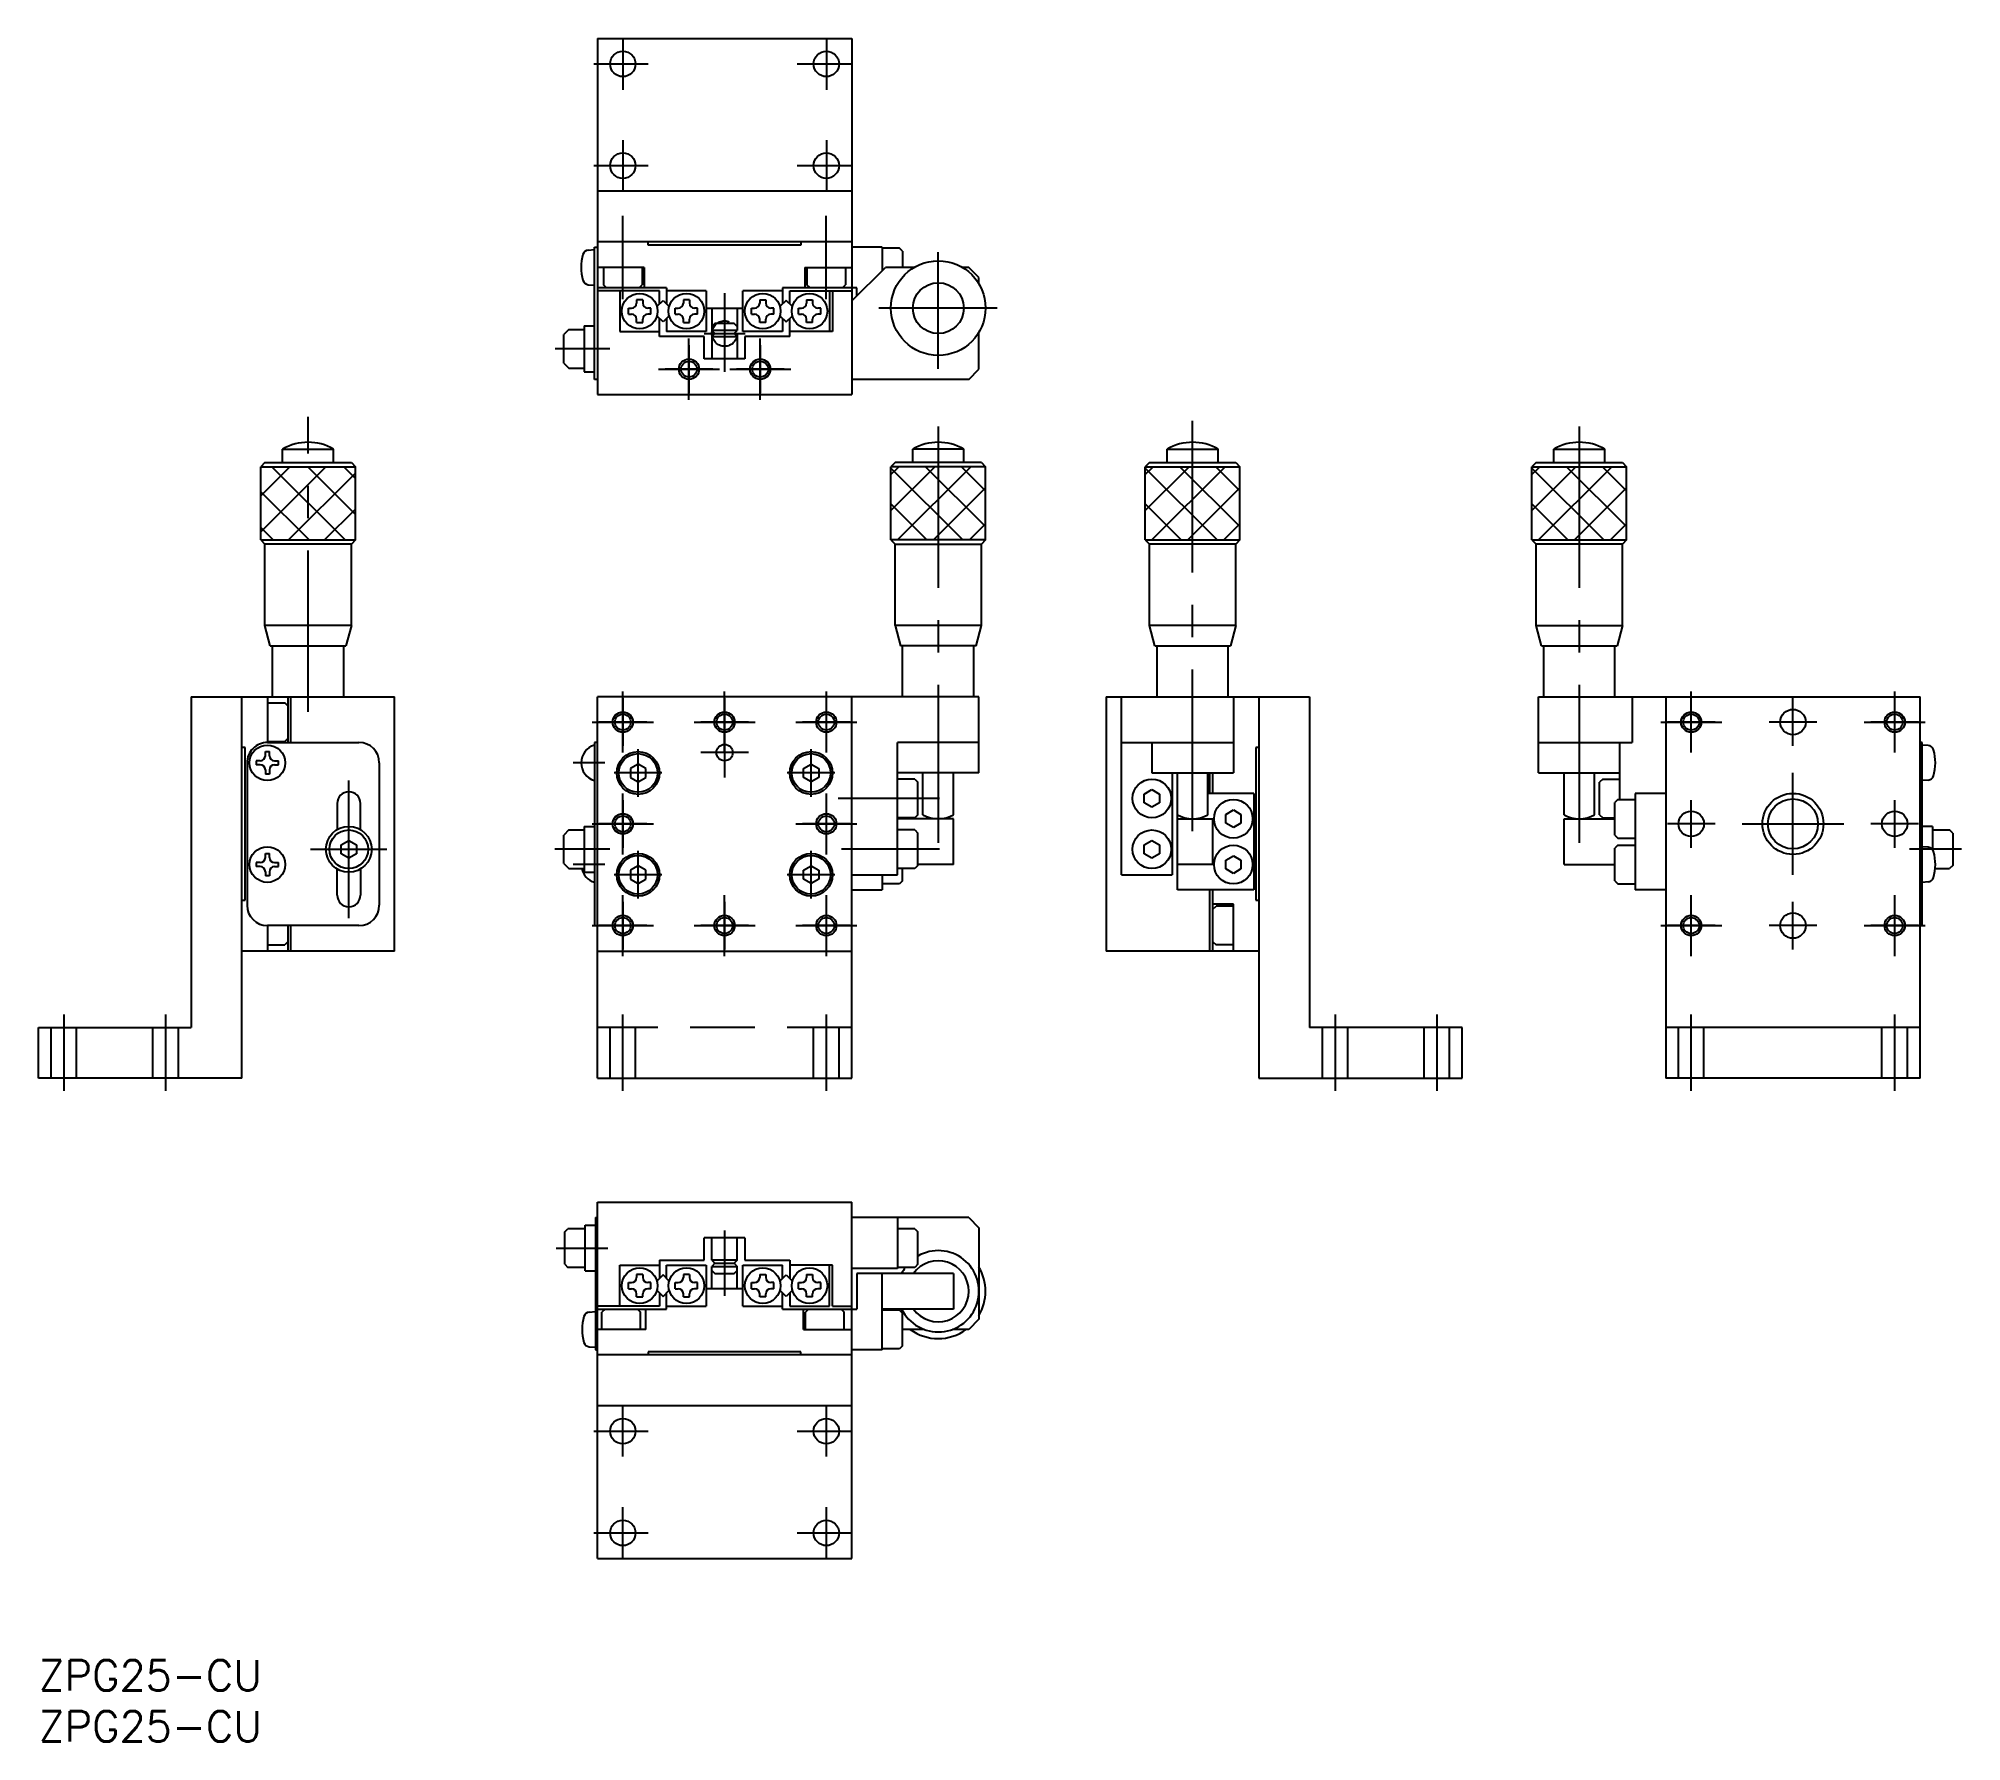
# Model space of a CAD drawing. Extents: x 0 to 189, y -8 to 159.
import ezdxf

# ---------------------------------------------------------------- set-up
doc = ezdxf.new("R2010")
doc.units = 0
doc.header["$LTSCALE"] = 0.5
doc.linetypes.add('CENTER', pattern=[50.8, 31.75, -6.35, 6.35, -6.35])
doc.linetypes.add('DASHED', pattern=[19.05, 12.7, -6.35])
for name, color, linetype in [('MSM_CENTER', 1, 'CENTER'), ('MSM_CONTINUOUS', 7, 'CONTINUOUS'), ('MSM_DASHED', 4, 'DASHED'), ('MSM_NARROW', 5, 'CONTINUOUS'), ('MSM_PART_NUMBER', 7, 'CONTINUOUS')]:
    doc.layers.add(name, color=color, linetype=linetype)
doc.styles.get("Standard").update_dxf_attribs({"font": 'txt.shx', "height": 3, "bigfont": 'bigfont.shx'})

# ---------------------------------------------------------------- blocks, each defined once
blk = doc.blocks.new('*U2')
at = {"layer": 'MSM_PART_NUMBER'}
blk.add_text('ZPG25-CU', height=3, dxfattribs=at).set_placement((0, -3))
blk = doc.blocks.new('*U3')
at = {"layer": 'MSM_PART_NUMBER'}
blk.add_text('ZPG25-CU', height=3, dxfattribs=at).set_placement((0, -8))

msp = doc.modelspace()

# ---------------------------------------------------------------- linework, layer by layer
at = {"layer": 'MSM_CENTER'}
for p, q in [((57.432354, 159.372396), (57.432354, 154.332972)), ((77.432354, 159.372396), (77.432354, 154.332972)), ((54.576629, 156.872396), (59.932354, 156.872396)), ((74.576629, 156.872396), (79.932354, 156.872396)), ((57.432354, 149.372396), (57.432354, 144.332972)), ((77.432354, 149.372396), (77.432354, 144.332972)), ((54.576629, 146.872396), (59.932354, 146.872396)), ((74.576629, 146.872396), (79.932354, 146.872396)), ((57.432991, 133.751496), (57.432991, 141.954211)), ((77.431714, 133.751496), (77.431714, 141.954211)), ((88.432359, 126.912698), (88.432359, 138.364508)), ((67.432353, 134.338696), (67.432353, 126.62606)), ((94.236859, 132.872397), (82.583539, 132.872397)), ((56.165358, 128.872397), (50.767457, 128.872397)), ((63.93235, 129.215495), (63.93235, 124.529299)), ((63.932356, 123.872397), (63.932356, 129.872397)), ((65.435352, 130.372398), (69.449352, 130.372398)), ((70.93235, 129.215495), (70.93235, 124.529299)), ((70.932356, 123.872397), (70.932356, 129.872397)), ((60.932356, 126.872397), (66.932356, 126.872397)), ((66.275454, 126.872397), (61.589258, 126.872397)), ((67.932356, 126.872397), (73.932356, 126.872397)), ((73.275454, 126.872397), (68.589258, 126.872397)), ((26.499998, 93.180203), (26.499998, 122.192202)), ((88.432359, 121.2492), (88.432359, 80.330143)), ((113.432358, 81.4772), (113.432358, 121.779199)), ((151.432355, 121.2492), (151.432355, 80.330143)), ((57.432357, 89.1862), (57.432357, 95.1862)), ((57.432357, 94.529298), (57.432357, 89.843102)), ((67.432357, 89.1862), (67.432357, 95.1862)), ((67.432357, 94.529298), (67.432357, 86.752199)), ((77.432357, 89.186201), (77.432357, 95.186201)), ((77.432357, 89.843103), (77.432357, 94.529299)), ((162.432354, 89.186198), (162.432354, 95.186198)), ((162.432354, 89.8431), (162.432354, 94.529296)), ((172.432353, 89.8431), (172.432353, 94.529296)), ((182.432354, 89.1862), (182.432354, 95.1862)), ((182.432354, 89.8431), (182.432354, 94.529296)), ((54.432357, 92.1862), (60.432357, 92.1862)), ((59.775455, 92.1862), (55.089259, 92.1862)), ((64.432357, 92.1862), (70.432357, 92.1862)), ((69.775455, 92.1862), (65.089259, 92.1862)), ((74.432357, 92.186201), (80.432357, 92.186201)), ((79.775455, 92.186201), (75.089259, 92.186201)), ((159.432354, 92.186198), (165.432354, 92.186198)), ((164.775452, 92.1862), (160.089258, 92.1862)), ((174.775453, 92.1862), (170.089257, 92.1862)), ((179.432354, 92.1862), (185.432354, 92.1862)), ((184.775452, 92.1862), (180.089256, 92.1862)), ((58.932358, 84.843096), (58.932358, 89.529292)), ((69.775455, 89.1862), (65.089259, 89.1862)), ((75.932356, 84.843096), (75.932356, 89.529292)), ((55.677359, 88.1862), (52.555359, 88.1862)), ((61.275458, 87.186196), (56.589262, 87.186196)), ((78.275456, 87.186196), (73.58926, 87.186196)), ((172.432353, 77.186199), (172.432353, 87.186199)), ((30.499998, 72.932876), (30.499998, 86.443734)), ((57.432357, 79.1862), (57.432357, 85.1862)), ((77.432357, 79.1862), (77.432357, 85.1862)), ((57.432357, 84.529298), (57.432357, 79.843102)), ((77.432357, 79.843102), (77.432357, 84.529298)), ((88.541695, 84.686198), (78.599193, 84.686198)), ((162.432354, 79.843101), (162.432354, 84.529297)), ((182.432354, 79.843101), (182.432354, 84.529297)), ((54.432357, 82.1862), (60.432357, 82.1862)), ((59.775455, 82.1862), (55.089259, 82.1862)), ((74.432357, 82.1862), (80.432357, 82.1862)), ((79.775455, 82.1862), (75.089259, 82.1862)), ((164.775452, 82.186199), (160.089258, 82.186199)), ((167.432353, 82.186199), (177.432353, 82.186199)), ((184.775452, 82.186199), (180.089256, 82.186199)), ((26.749999, 79.686198), (34.249998, 79.686198)), ((56.165358, 79.686199), (50.743458, 79.686199)), ((58.932358, 74.843097), (58.932358, 79.529293)), ((75.932356, 74.843097), (75.932356, 79.529293)), ((88.541695, 79.686199), (78.920645, 79.686199)), ((189.000564, 79.687201), (183.901513, 79.687201)), ((55.677359, 78.186201), (52.555359, 78.186201)), ((61.275458, 77.186197), (56.589262, 77.186197)), ((78.275456, 77.186197), (73.58926, 77.186197)), ((57.432357, 69.186199), (57.432357, 75.186199)), ((57.432357, 74.529297), (57.432357, 69.843101)), ((67.432357, 69.186199), (67.432357, 75.186199)), ((67.432357, 74.529297), (67.432357, 69.843101)), ((77.432357, 69.1862), (77.432357, 75.1862)), ((77.432357, 69.843102), (77.432357, 74.529298)), ((162.432354, 69.843102), (162.432354, 74.529298)), ((162.432355, 69.186202), (162.432355, 75.186202)), ((172.432353, 69.843102), (172.432353, 74.529298)), ((182.432354, 69.186202), (182.432354, 75.186202)), ((182.432354, 69.843102), (182.432354, 74.529298)), ((54.432357, 72.186199), (60.432357, 72.186199)), ((59.775455, 72.186199), (55.089259, 72.186199)), ((64.432357, 72.186199), (70.432357, 72.186199)), ((69.775455, 72.186199), (65.089259, 72.186199)), ((74.432357, 72.1862), (80.432357, 72.1862)), ((79.775455, 72.1862), (75.089259, 72.1862)), ((159.432355, 72.186202), (165.432355, 72.186202)), ((164.775452, 72.186202), (160.089258, 72.186202)), ((174.775453, 72.186202), (170.089257, 72.186202)), ((179.432354, 72.186202), (185.432354, 72.186202)), ((184.775452, 72.186202), (180.089256, 72.186202)), ((2.5, 63.4362), (2.5, 55.9362)), ((12.5, 63.4362), (12.5, 55.9362)), ((57.432358, 55.936203), (57.432358, 63.436203)), ((77.432358, 55.936203), (77.432358, 63.436203)), ((127.432356, 63.4362), (127.432356, 55.9362)), ((137.432356, 63.4362), (137.432356, 55.9362)), ((162.432356, 55.9362), (162.432356, 63.4362)), ((182.432356, 55.9362), (182.432356, 63.4362)), ((67.432354, 42.234218), (67.432354, 35.794974)), ((50.864142, 40.499998), (55.963192, 40.499998)), ((57.432354, 20), (57.432354, 25.039425)), ((77.432354, 20), (77.432354, 25.039425)), ((54.576629, 22.5), (59.932354, 22.5)), ((74.576629, 22.5), (79.932354, 22.5)), ((57.432354, 10), (57.432354, 15.039425)), ((77.432354, 10), (77.432354, 15.039425)), ((54.576629, 12.5), (59.932354, 12.5)), ((74.576629, 12.5), (79.932354, 12.5))]:
    msp.add_line(p, q, dxfattribs=at)
at = {"layer": 'MSM_CONTINUOUS'}
for p, q in [((54.932354, 159.372396), (54.932354, 124.372397)), ((54.932354, 159.372396), (79.932354, 159.372396)), ((79.932354, 159.372396), (79.932354, 124.372397)), ((79.932354, 144.372396), (54.932354, 144.372396)), ((54.039357, 138.571397), (54.632358, 138.622398)), ((54.632358, 138.872396), (54.932354, 138.872396)), ((54.632358, 125.872397), (54.632358, 138.872396)), ((79.932354, 139.372396), (54.932354, 139.372396)), ((59.932354, 139.072396), (59.932354, 139.372396)), ((74.932355, 139.072396), (59.932354, 139.072396)), ((74.932355, 139.372396), (74.932355, 139.072396)), ((82.932354, 138.872397), (79.932354, 138.872397)), ((82.932354, 138.872397), (82.932354, 136.572397)), ((84.632359, 138.772397), (82.932359, 138.772397)), ((84.932359, 138.472397), (84.632359, 138.772397)), ((84.932359, 138.472397), (84.932359, 136.872396)), ((59.53235, 136.872398), (54.932352, 136.872398)), ((55.53299, 136.872397), (55.53299, 135.172398)), ((59.332991, 136.872397), (59.332991, 135.172398)), ((59.53235, 136.872398), (59.53235, 134.872398)), ((75.332352, 136.872398), (79.932354, 136.872397)), ((75.332352, 136.872398), (75.332352, 134.872398)), ((75.531714, 136.872397), (75.531714, 135.172398)), ((79.331715, 136.872397), (79.331715, 135.172398)), ((79.932354, 133.572397), (83.232353, 136.872396)), ((86.06118, 136.872396), (83.232353, 136.872396)), ((91.43236, 136.872396), (90.803537, 136.872396)), ((92.432358, 135.872397), (91.43236, 136.872396)), ((54.039357, 135.174398), (54.632358, 135.122397)), ((61.032352, 134.572397), (54.932352, 134.572397)), ((61.732352, 134.872397), (54.932354, 134.872397)), ((55.832991, 134.872397), (55.53299, 135.172398)), ((57.132356, 134.572397), (57.132356, 130.572398)), ((59.03299, 134.872397), (59.332991, 135.172398)), ((61.032352, 133.283058), (61.032352, 134.572397)), ((61.732352, 134.872397), (61.732352, 133.283058)), ((65.632352, 134.572397), (61.732352, 134.572397)), ((65.632352, 134.572397), (65.632352, 130.572398)), ((73.132351, 134.572397), (69.232351, 134.572397)), ((69.232351, 130.572398), (69.232351, 134.572397)), ((80.432354, 134.872397), (73.132351, 134.872397)), ((73.132351, 134.872397), (73.132351, 133.283058)), ((73.83235, 134.572397), (79.932352, 134.572397)), ((73.83235, 133.283058), (73.83235, 134.572397)), ((75.831715, 134.872397), (75.531714, 135.172398)), ((77.732354, 134.572397), (77.732354, 130.572398)), ((78.032354, 134.572397), (78.032354, 130.572398)), ((79.031714, 134.872397), (79.331715, 135.172398)), ((80.432354, 134.072397), (80.432354, 134.872397)), ((92.432358, 135.243576), (92.432358, 135.872397)), ((57.982356, 132.872397), (58.282355, 132.872397)), ((57.982356, 132.272396), (57.982356, 132.872397)), ((59.382356, 133.672396), (58.782355, 133.672396)), ((58.782355, 133.672396), (58.782355, 133.372397)), ((59.382356, 133.672396), (59.382356, 133.372397)), ((60.182355, 132.872397), (59.882356, 132.872397)), ((60.182355, 132.272396), (60.182355, 132.872397)), ((60.773126, 133.023833), (61.382352, 133.633058)), ((61.382352, 133.633058), (61.991583, 133.023827)), ((62.582356, 132.272396), (62.582356, 132.872397)), ((62.582356, 132.872397), (62.882355, 132.872397)), ((63.382355, 133.672396), (63.382355, 133.372397)), ((63.982356, 133.672396), (63.382355, 133.672396)), ((63.982356, 133.672396), (63.982356, 133.372397)), ((64.782355, 132.872397), (64.482356, 132.872397)), ((64.782355, 132.272396), (64.782355, 132.872397)), ((65.632353, 132.872398), (69.232352, 132.872398)), ((66.182353, 132.872398), (66.182353, 130.672398)), ((68.682354, 132.872398), (68.682354, 130.672398)), ((70.082355, 132.872397), (70.382354, 132.872397)), ((70.082355, 132.272396), (70.082355, 132.872397)), ((70.882354, 133.672396), (71.482355, 133.672396)), ((70.882354, 133.672396), (70.882354, 133.372397)), ((71.482355, 133.672396), (71.482355, 133.372397)), ((72.282354, 132.872397), (71.982355, 132.872397)), ((72.282354, 132.272396), (72.282354, 132.872397)), ((73.48235, 133.633058), (72.873124, 133.023833)), ((74.091581, 133.023827), (73.48235, 133.633058)), ((74.682355, 132.872397), (74.982354, 132.872397)), ((74.682355, 132.272396), (74.682355, 132.872397)), ((75.482354, 133.672396), (76.082355, 133.672396)), ((75.482354, 133.672396), (75.482354, 133.372397)), ((76.082355, 133.672396), (76.082355, 133.372397)), ((76.882354, 132.872397), (76.582355, 132.872397)), ((76.882354, 132.272396), (76.882354, 132.872397)), ((52.132359, 130.772397), (51.632359, 130.272397)), ((52.132359, 130.772397), (53.632359, 130.772397)), ((53.632359, 131.122397), (53.632359, 126.622397)), ((53.632359, 131.122397), (54.632358, 131.122397)), ((57.132356, 130.572398), (61.032356, 130.572398)), ((57.982356, 132.272396), (58.282355, 132.272396)), ((58.782355, 131.472397), (58.782355, 131.772396)), ((58.782355, 131.472397), (59.382356, 131.472397)), ((59.382356, 131.472397), (59.382356, 131.772396)), ((60.182355, 132.272396), (59.882356, 132.272396)), ((61.382352, 131.511738), (60.773127, 132.120963)), ((61.032352, 130.072397), (61.032352, 131.861737)), ((61.991583, 132.12097), (61.382352, 131.511738)), ((61.732352, 131.861737), (61.732352, 130.572398)), ((65.632352, 130.572398), (61.732352, 130.572398)), ((62.582356, 132.272396), (62.882355, 132.272396)), ((63.382355, 131.472397), (63.382355, 131.772396)), ((63.382355, 131.472397), (63.982356, 131.472397)), ((63.982356, 131.472397), (63.982356, 131.772396)), ((64.782355, 132.272396), (64.482356, 132.272396)), ((66.482353, 131.372396), (66.182353, 131.072396)), ((66.482353, 130.372398), (66.182353, 130.672398)), ((68.682354, 130.672398), (66.182353, 130.672398)), ((68.382353, 131.372396), (66.482353, 131.372396)), ((68.682354, 131.072396), (68.382353, 131.372396)), ((68.382353, 130.372398), (68.682354, 130.672398)), ((73.132351, 130.572398), (69.232351, 130.572398)), ((70.082355, 132.272396), (70.382354, 132.272396)), ((70.882354, 131.472397), (70.882354, 131.772396)), ((71.482355, 131.472397), (70.882354, 131.472397)), ((71.482355, 131.472397), (71.482355, 131.772396)), ((72.282354, 132.272396), (71.982355, 132.272396)), ((72.873125, 132.120963), (73.48235, 131.511738)), ((73.132351, 131.861737), (73.132351, 130.572398)), ((73.48235, 131.511738), (74.091581, 132.12097)), ((73.83235, 130.072397), (73.83235, 131.861737)), ((78.032354, 130.572398), (73.832354, 130.572398)), ((74.682355, 132.272396), (74.982354, 132.272396)), ((75.482354, 131.472397), (75.482354, 131.772396)), ((76.082355, 131.472397), (75.482354, 131.472397)), ((76.082355, 131.472397), (76.082355, 131.772396)), ((76.882354, 132.272396), (76.582355, 132.272396)), ((92.432358, 126.872397), (92.432358, 130.501218)), ((51.632359, 127.472397), (51.632359, 130.272397)), ((65.432351, 130.072397), (61.032352, 130.072397)), ((65.432352, 127.8724), (65.432352, 130.072397)), ((66.182353, 130.072398), (66.482353, 130.372398)), ((66.182353, 130.072398), (66.182353, 127.8724)), ((66.182353, 130.072398), (68.682354, 130.072398)), ((68.682354, 130.072398), (68.382353, 130.372398)), ((68.682354, 130.072398), (68.682354, 127.8724)), ((73.83235, 130.072397), (69.432351, 130.072397)), ((69.432352, 130.072397), (69.432352, 127.8724)), ((51.632359, 127.472397), (52.132359, 126.972397)), ((52.132359, 126.972397), (53.632359, 126.972397)), ((69.432354, 127.8724), (65.432354, 127.8724)), ((91.432358, 125.872397), (92.432358, 126.872397)), ((53.632359, 126.622397), (54.632358, 126.622397)), ((54.932354, 125.872397), (54.632358, 125.872397)), ((91.432358, 125.872397), (79.932354, 125.872397)), ((54.932354, 124.372397), (79.932354, 124.372397)), ((22.249999, 117.686201), (21.849998, 117.286202)), ((21.849998, 110.0862), (21.849998, 117.286202)), ((21.849998, 117.286202), (31.149999, 117.286202)), ((22.249999, 117.686201), (30.749998, 117.686201)), ((23.999998, 117.686201), (23.999998, 119.0162)), ((23.999998, 119.0162), (28.999999, 119.0162)), ((28.999999, 117.686201), (28.999999, 119.0162)), ((30.749998, 117.686201), (31.149999, 117.286202)), ((31.149999, 110.0862), (31.149999, 117.286202)), ((84.182359, 117.6862), (83.782358, 117.286201)), ((93.082357, 117.286201), (83.782358, 117.286201)), ((83.782358, 110.086199), (83.782358, 117.286201)), ((92.682359, 117.6862), (84.182359, 117.6862)), ((90.932359, 119.016199), (85.932358, 119.016199)), ((85.932358, 117.6862), (85.932358, 119.016199)), ((90.932359, 117.6862), (90.932359, 119.016199)), ((92.682359, 117.6862), (93.082357, 117.286201)), ((93.082357, 110.086199), (93.082357, 117.286201)), ((109.182358, 117.686199), (108.782357, 117.2862)), ((108.782357, 117.2862), (118.082358, 117.2862)), ((108.782357, 110.086198), (108.782357, 117.2862)), ((109.182358, 117.686199), (117.682358, 117.686199)), ((110.932357, 119.016198), (115.932358, 119.016198)), ((110.932357, 117.686199), (110.932357, 119.016198)), ((115.932358, 117.686199), (115.932358, 119.016198)), ((117.682358, 117.686199), (118.082358, 117.2862)), ((118.082358, 110.086198), (118.082358, 117.2862)), ((147.182355, 117.6862), (146.782357, 117.286201)), ((146.782357, 110.086199), (146.782357, 117.286201)), ((146.782357, 117.286201), (156.082356, 117.286201)), ((147.182355, 117.6862), (155.682355, 117.6862)), ((148.932355, 117.6862), (148.932355, 119.016199)), ((148.932355, 119.016199), (153.932356, 119.016199)), ((153.932356, 117.6862), (153.932356, 119.016199)), ((155.682355, 117.6862), (156.082356, 117.286201)), ((156.082356, 110.086199), (156.082356, 117.286201)), ((21.849998, 110.0862), (22.249999, 109.686202)), ((21.849998, 110.0862), (31.149999, 110.0862)), ((30.749998, 109.686202), (22.249999, 109.686202)), ((22.249999, 101.6862), (22.249999, 109.686202)), ((31.149999, 110.0862), (30.749998, 109.686202)), ((30.749998, 101.6862), (30.749998, 109.686202)), ((93.082357, 110.086199), (83.782358, 110.086199)), ((83.782358, 110.086199), (84.182359, 109.686201)), ((84.182359, 101.686199), (84.182359, 109.686201)), ((84.182359, 109.686201), (92.682359, 109.686201)), ((93.082357, 110.086199), (92.682359, 109.686201)), ((92.682359, 101.686199), (92.682359, 109.686201)), ((108.782357, 110.086198), (118.082358, 110.086198)), ((108.782357, 110.086198), (109.182358, 109.6862)), ((109.182358, 101.686198), (109.182358, 109.6862)), ((117.682358, 109.6862), (109.182358, 109.6862)), ((118.082358, 110.086198), (117.682358, 109.6862)), ((117.682358, 101.686198), (117.682358, 109.6862)), ((146.782357, 110.086199), (147.182355, 109.686201)), ((146.782357, 110.086199), (156.082356, 110.086199)), ((155.682355, 109.686201), (147.182355, 109.686201)), ((147.182355, 101.686199), (147.182355, 109.686201)), ((156.082356, 110.086199), (155.682355, 109.686201)), ((155.682355, 101.686199), (155.682355, 109.686201)), ((30.749998, 101.6862), (22.249999, 101.6862)), ((22.785999, 99.6862), (22.249999, 101.6862)), ((30.749998, 101.6862), (30.214, 99.6862)), ((84.182359, 101.686199), (84.718358, 99.686199)), ((92.682359, 101.686199), (84.182359, 101.686199)), ((92.146358, 99.686199), (92.682359, 101.686199)), ((109.718359, 99.686198), (109.182358, 101.686198)), ((117.682358, 101.686198), (109.182358, 101.686198)), ((117.682358, 101.686198), (117.146359, 99.686198)), ((147.182355, 101.686199), (155.682355, 101.686199)), ((147.718356, 99.686199), (147.182355, 101.686199)), ((155.682355, 101.686199), (155.146356, 99.686199)), ((22.785999, 99.6862), (30.214, 99.6862)), ((22.999999, 94.686201), (22.999999, 99.6862)), ((29.999998, 94.686201), (29.999998, 99.6862)), ((92.146358, 99.686199), (84.718358, 99.686199)), ((84.932357, 94.6862), (84.932357, 99.686199)), ((91.932358, 94.6862), (91.932358, 99.686199)), ((109.718359, 99.686198), (117.146359, 99.686198)), ((109.932359, 94.686199), (109.932359, 99.686198)), ((116.932357, 94.686199), (116.932357, 99.686198)), ((147.718356, 99.686199), (155.146356, 99.686199)), ((147.932356, 94.6862), (147.932356, 99.686199)), ((154.932357, 94.6862), (154.932357, 99.686199)), ((15, 94.686201), (34.999999, 94.686201)), ((15, 94.686199), (15, 62.186199)), ((19.999999, 57.1862), (19.999999, 94.686201)), ((22.499998, 94.686198), (22.499998, 90.186199)), ((24.499999, 94.686198), (24.499999, 90.186199)), ((24.799999, 90.186199), (24.799999, 94.686198)), ((34.999999, 69.686202), (34.999999, 94.686201)), ((92.432358, 94.686201), (54.932358, 94.686201)), ((54.932358, 57.186202), (54.932358, 94.686199)), ((79.932358, 57.186202), (79.932358, 94.686201)), ((92.432358, 87.1862), (92.432358, 94.686201)), ((104.932357, 94.686199), (124.932356, 94.686199)), ((104.932357, 94.686199), (104.932357, 69.6862)), ((106.432358, 77.186199), (106.432358, 94.686199)), ((117.432357, 94.686199), (117.432357, 87.186199)), ((119.932357, 94.686199), (119.932357, 57.1862)), ((124.932356, 94.686199), (124.932356, 62.186199)), ((147.432356, 94.686201), (184.932352, 94.686201)), ((147.432356, 87.1862), (147.432356, 94.686201)), ((156.632361, 94.686201), (156.632361, 90.1862)), ((159.932356, 94.686201), (159.932356, 57.1862)), ((184.932352, 57.1862), (184.932352, 94.686201)), ((22.499999, 94.085564), (24.199998, 94.085564)), ((24.499999, 93.785563), (24.199998, 94.085564)), ((20.299999, 89.686201), (19.999999, 89.686201)), ((20.299999, 74.6862), (20.299999, 89.686201)), ((22.299, 89.2872), (22.699999, 89.2872)), ((22.3, 88.887199), (22.299, 89.2872)), ((22.49997, 90.186199), (31.499998, 90.186199)), ((22.499999, 90.285563), (24.199998, 90.285563)), ((22.699999, 88.887199), (22.699999, 89.2872)), ((24.499999, 90.585564), (24.199998, 90.285563)), ((54.632358, 90.1862), (54.632358, 72.186199)), ((54.932358, 90.1862), (54.632358, 90.1862)), ((92.432358, 90.1862), (84.432359, 90.1862)), ((84.432359, 77.186199), (84.432359, 90.1862)), ((106.432358, 90.186199), (117.432357, 90.186199)), ((109.432358, 90.186199), (109.432358, 87.186199)), ((119.932357, 89.6862), (119.632357, 89.6862)), ((119.632357, 89.6862), (119.632357, 74.6862)), ((147.432356, 90.1862), (156.632361, 90.1862)), ((155.432355, 84.5862), (155.432355, 90.1862)), ((185.132352, 90.186202), (184.932352, 90.186202)), ((185.132352, 72.186201), (185.132352, 90.186202)), ((185.726206, 89.884247), (185.132352, 89.936202)), ((20.49997, 88.186183), (20.500087, 74.167494)), ((21.798999, 88.387201), (21.398998, 88.387201)), ((21.398998, 88.387201), (21.398998, 87.9862)), ((21.798999, 87.9872), (21.399999, 87.9862)), ((22.299, 87.486199), (22.299, 87.086201)), ((22.699999, 87.086201), (22.299, 87.086201)), ((22.698998, 87.486199), (22.699999, 87.086201)), ((23.199999, 88.386201), (23.599, 88.387201)), ((23.199999, 87.9862), (23.6, 87.9862)), ((23.6, 87.9862), (23.6, 88.387201)), ((33.499998, 88.186199), (33.499998, 74.186198)), ((58.93236, 88.052222), (58.182361, 87.619208)), ((58.182361, 87.619208), (58.182361, 86.753184)), ((59.68236, 87.619208), (58.93236, 88.052222)), ((59.68236, 86.753184), (59.68236, 87.619208)), ((75.182358, 87.619208), (75.932358, 88.052222)), ((75.182358, 86.753184), (75.182358, 87.619208)), ((75.932358, 88.052222), (76.682357, 87.619208)), ((76.682357, 87.619208), (76.682357, 86.753184)), ((92.432358, 87.1862), (84.432359, 87.1862)), ((86.932359, 83.088123), (86.932359, 87.1862)), ((89.932359, 83.088123), (89.932359, 87.1862)), ((109.432358, 87.186199), (117.432357, 87.186199)), ((111.432358, 87.186199), (111.432358, 77.186199)), ((111.932358, 75.686201), (111.932358, 87.186199)), ((114.932357, 83.088199), (114.932357, 87.186199)), ((115.132357, 85.1862), (115.132357, 87.186199)), ((115.432357, 85.1862), (115.432357, 87.186199)), ((147.432356, 87.1862), (155.432355, 87.1862)), ((149.932355, 83.088122), (149.932355, 87.1862)), ((152.932355, 83.088122), (152.932355, 87.1862)), ((58.182361, 86.753184), (58.93236, 86.32017)), ((58.93236, 86.32017), (59.68236, 86.753184)), ((75.932358, 86.32017), (75.182358, 86.753184)), ((76.682357, 86.753184), (75.932358, 86.32017)), ((86.132359, 86.586198), (84.432359, 86.586198)), ((86.132359, 86.586198), (86.432359, 86.286198)), ((86.432359, 83.086198), (86.432359, 86.286198)), ((108.682359, 85.11921), (109.432358, 85.552224)), ((108.682359, 84.253186), (108.682359, 85.11921)), ((109.432358, 85.552224), (110.182358, 85.11921)), ((110.182358, 85.11921), (110.182358, 84.253186)), ((119.432357, 85.1862), (114.932357, 85.1862)), ((119.432357, 85.1862), (119.432357, 75.686201)), ((153.732355, 86.586198), (153.432355, 86.286198)), ((153.432355, 83.086198), (153.432355, 86.286198)), ((153.732355, 86.586198), (155.432355, 86.586198)), ((156.93236, 85.186201), (156.93236, 75.686201)), ((159.932356, 85.186201), (156.93236, 85.186201)), ((185.739775, 86.489345), (185.132352, 86.436202)), ((29.349998, 84.186198), (29.349998, 81.620106)), ((31.649998, 81.620106), (31.649998, 84.186198)), ((109.432358, 83.820172), (108.682359, 84.253186)), ((110.182358, 84.253186), (109.432358, 83.820172)), ((116.682357, 83.119212), (117.432357, 83.552226)), ((117.432357, 83.552226), (118.182357, 83.119212)), ((155.23236, 84.5862), (154.93236, 84.2862)), ((154.93236, 81.0862), (154.93236, 84.2862)), ((155.23236, 84.5862), (156.93236, 84.5862)), ((52.132359, 81.586199), (51.632359, 81.086199)), ((52.132359, 81.586199), (53.632359, 81.586199)), ((53.632359, 81.936199), (53.632359, 77.436199)), ((53.632359, 81.936199), (54.632358, 81.936199)), ((86.132359, 82.786198), (84.432359, 82.786198)), ((89.932359, 82.686201), (84.432359, 82.686201)), ((86.132359, 81.586199), (84.432359, 81.586199)), ((86.432359, 83.086198), (86.132359, 82.786198)), ((86.132359, 81.586199), (86.432359, 81.286199)), ((86.432359, 78.086199), (86.432359, 81.286199)), ((89.932359, 78.186201), (89.932359, 82.6862)), ((111.932358, 82.6862), (115.432357, 82.6862)), ((115.432357, 78.186201), (115.432357, 82.6862)), ((116.682357, 82.253187), (116.682357, 83.119212)), ((117.432357, 81.820174), (116.682357, 82.253187)), ((118.182357, 82.253187), (117.432357, 81.820174)), ((118.182357, 83.119212), (118.182357, 82.253187)), ((149.932355, 82.686201), (154.93236, 82.686201)), ((149.932355, 78.186201), (149.932355, 82.6862)), ((153.432355, 83.086198), (153.732355, 82.786198)), ((153.732355, 82.786198), (154.93236, 82.786198)), ((186.132351, 81.936201), (185.132352, 81.936201)), ((186.132351, 81.936201), (186.132351, 79.673616)), ((186.132351, 81.587202), (187.83235, 81.587202)), ((188.132351, 81.287201), (187.83235, 81.587202)), ((188.132351, 81.287201), (188.132351, 78.087202)), ((29.749998, 80.11921), (30.499998, 80.552224)), ((29.749998, 79.253185), (29.749998, 80.11921)), ((30.499998, 80.552224), (31.249998, 80.11921)), ((31.249998, 80.11921), (31.249998, 79.253185)), ((51.632359, 78.286199), (51.632359, 81.086199)), ((108.682359, 80.119211), (109.432358, 80.552225)), ((108.682359, 79.253187), (108.682359, 80.119211)), ((109.432358, 80.552225), (110.182358, 80.119211)), ((110.182358, 80.119211), (110.182358, 79.253187)), ((154.93236, 81.0862), (155.23236, 80.7862)), ((155.23236, 80.0862), (154.93236, 79.7862)), ((154.93236, 76.5862), (154.93236, 79.7862)), ((155.23236, 80.7862), (156.93236, 80.7862)), ((155.23236, 80.0862), (156.93236, 80.0862)), ((185.726206, 79.884248), (185.132352, 79.936203)), ((21.798999, 78.387202), (21.398998, 78.387202)), ((21.398998, 78.387202), (21.398998, 77.986201)), ((21.798999, 77.987201), (21.399999, 77.986201)), ((22.299, 79.287201), (22.699999, 79.287201)), ((22.3, 78.8872), (22.299, 79.287201)), ((22.699999, 78.8872), (22.699999, 79.287201)), ((23.199999, 78.386202), (23.599, 78.387202)), ((23.199999, 77.986201), (23.6, 77.986201)), ((23.6, 77.986201), (23.6, 78.387202)), ((29.349998, 75.186198), (29.349998, 77.75229)), ((30.499998, 78.820172), (29.749998, 79.253185)), ((31.249998, 79.253185), (30.499998, 78.820172)), ((31.649998, 77.75229), (31.649998, 75.186198)), ((51.632359, 78.286199), (52.132359, 77.786199)), ((52.132359, 77.786199), (53.632359, 77.786199)), ((58.93236, 78.052223), (58.182361, 77.619209)), ((58.182361, 77.619209), (58.182361, 76.753185)), ((59.68236, 77.619209), (58.93236, 78.052223)), ((59.68236, 76.753185), (59.68236, 77.619209)), ((75.182358, 77.619209), (75.932358, 78.052223)), ((75.182358, 76.753185), (75.182358, 77.619209)), ((75.932358, 78.052223), (76.682357, 77.619209)), ((76.682357, 77.619209), (76.682357, 76.753185)), ((86.132359, 77.786199), (84.432359, 77.786199)), ((84.932359, 76.5862), (84.932359, 77.786199)), ((86.432359, 78.086199), (86.132359, 77.786199)), ((89.932359, 78.186201), (86.432359, 78.186201)), ((109.432358, 78.820173), (108.682359, 79.253187)), ((110.182358, 79.253187), (109.432358, 78.820173)), ((115.432357, 78.186201), (111.932358, 78.186201)), ((116.682357, 78.619213), (117.432357, 79.052227)), ((116.682357, 77.753188), (116.682357, 78.619213)), ((117.432357, 77.320175), (116.682357, 77.753188)), ((117.432357, 79.052227), (118.182357, 78.619213)), ((118.182357, 77.753188), (117.432357, 77.320175)), ((118.182357, 78.619213), (118.182357, 77.753188)), ((149.932355, 78.186201), (154.93236, 78.186201)), ((186.414628, 77.787201), (187.83235, 77.787201)), ((188.132351, 78.087202), (187.83235, 77.787201)), ((22.299, 77.4862), (22.299, 77.086202)), ((22.699999, 77.086202), (22.299, 77.086202)), ((22.698998, 77.4862), (22.699999, 77.086202)), ((53.632359, 77.436199), (54.632358, 77.436199)), ((58.182361, 76.753185), (58.93236, 76.320171)), ((58.93236, 76.320171), (59.68236, 76.753185)), ((75.932358, 76.320171), (75.182358, 76.753185)), ((76.682357, 76.753185), (75.932358, 76.320171)), ((79.932358, 77.186199), (84.432359, 77.186199)), ((79.932358, 75.686201), (82.932354, 75.686201)), ((82.932354, 77.186199), (82.932354, 75.686201)), ((84.632359, 76.2862), (82.932359, 76.2862)), ((84.932359, 76.5862), (84.632359, 76.2862)), ((106.432358, 77.186199), (111.432358, 77.186199)), ((119.432357, 75.686201), (111.932358, 75.686201)), ((115.132357, 69.6862), (115.132357, 75.686201)), ((115.432357, 69.6862), (115.432357, 75.686201)), ((154.93236, 76.5862), (155.23236, 76.2862)), ((155.23236, 76.2862), (156.93236, 76.2862)), ((159.932356, 75.686201), (156.93236, 75.686201)), ((185.739775, 76.489346), (185.132352, 76.436203)), ((19.999999, 74.6862), (20.299999, 74.6862)), ((115.432357, 73.786839), (115.732358, 74.08684)), ((117.432358, 74.286199), (115.432358, 74.286199)), ((117.432357, 74.08684), (115.732358, 74.08684)), ((117.432358, 69.686201), (117.432358, 74.286199)), ((119.632357, 74.6862), (119.932357, 74.6862)), ((22.499998, 72.186198), (22.499998, 69.686199)), ((31.499998, 72.186198), (22.499999, 72.186198)), ((24.499999, 72.186198), (24.499999, 69.686199)), ((24.799999, 69.686199), (24.799999, 72.186198)), ((54.632358, 72.186199), (54.932358, 72.186199)), ((185.132352, 72.186201), (184.932352, 72.186201)), ((22.499999, 70.285563), (24.199998, 70.285563)), ((24.499999, 70.585564), (24.199998, 70.285563)), ((115.432357, 70.58684), (115.732358, 70.286839)), ((117.432357, 70.286839), (115.732358, 70.286839)), ((34.999999, 69.686202), (19.999999, 69.686202)), ((54.932358, 69.686201), (79.932358, 69.686201)), ((119.932357, 69.6862), (104.932357, 69.6862)), ((0, 62.186199), (15, 62.186199)), ((0, 57.1862), (0, 62.186199)), ((139.932356, 62.186199), (124.932356, 62.186199)), ((139.932356, 57.1862), (139.932356, 62.186199)), ((184.932352, 62.1862), (159.932356, 62.1862)), ((19.999999, 57.1862), (0, 57.1862)), ((54.932358, 57.186202), (79.932357, 57.186202)), ((119.932357, 57.1862), (139.932356, 57.1862)), ((184.932352, 57.1862), (159.932356, 57.1862)), ((54.732354, 43.499998), (54.732354, 30.499999)), ((54.732354, 43.499998), (54.932354, 43.499998)), ((54.932354, 10), (54.932354, 44.999999)), ((54.932354, 44.999999), (79.932354, 44.999999)), ((79.932354, 10), (79.932354, 44.999999)), ((91.432358, 43.499999), (79.932354, 43.499999)), ((84.432355, 43.499999), (84.432355, 38.499999)), ((91.432358, 43.499999), (92.432358, 42.499999)), ((51.732355, 42.099997), (52.032356, 42.399998)), ((51.732355, 38.899998), (51.732355, 42.099997)), ((53.732355, 42.399998), (52.032356, 42.399998)), ((53.732355, 42.749998), (54.732354, 42.749998)), ((53.732355, 38.249998), (53.732355, 42.749998)), ((86.132355, 42.399999), (84.432355, 42.399999)), ((86.132355, 42.399999), (86.432355, 42.099999)), ((86.432355, 38.899999), (86.432355, 42.099999)), ((92.432358, 42.499999), (92.432358, 33.499999)), ((69.432354, 41.499996), (65.432354, 41.499996)), ((65.432354, 39.299999), (65.432354, 41.499996)), ((66.182352, 39.299998), (66.182352, 41.499996)), ((68.682353, 39.299998), (68.682353, 41.499996)), ((69.432354, 41.499996), (69.432354, 39.299999)), ((51.732355, 38.899998), (52.032356, 38.599997)), ((53.732355, 38.599997), (52.032356, 38.599997)), ((53.732355, 38.249998), (54.732354, 38.249998)), ((57.132356, 34.799999), (57.132356, 38.799998)), ((57.132356, 38.799998), (61.032356, 38.799998)), ((59.382356, 37.899997), (58.782355, 37.899997)), ((58.782355, 37.899997), (58.782355, 37.599998)), ((59.382356, 37.899997), (59.382356, 37.599998)), ((61.382356, 37.860658), (60.773127, 37.25143)), ((61.032356, 39.299999), (65.432355, 39.299999)), ((61.032356, 39.299999), (61.032356, 37.510659)), ((61.991584, 37.25143), (61.382356, 37.860658)), ((61.732355, 38.799998), (65.632355, 38.799998)), ((61.732355, 37.510659), (61.732355, 38.799998)), ((63.382355, 37.899997), (63.382355, 37.599998)), ((63.982356, 37.899997), (63.382355, 37.899997)), ((63.982356, 37.899997), (63.982356, 37.599998)), ((65.632355, 38.799998), (65.632355, 34.799999)), ((68.682353, 39.299998), (66.182352, 39.299998)), ((66.182352, 39.299998), (66.482353, 38.999998)), ((66.482353, 38.999998), (66.182352, 38.699998)), ((66.182352, 36.499998), (66.182352, 38.699998)), ((66.182352, 38.699998), (68.682353, 38.699998)), ((66.182352, 38.3), (66.482353, 38)), ((66.482353, 38.999998), (68.382353, 38.999998)), ((66.482353, 38), (68.382353, 38)), ((68.682353, 39.299998), (68.382353, 38.999998)), ((68.382353, 38.999998), (68.682353, 38.699998)), ((68.382353, 38), (68.682353, 38.3)), ((68.682353, 36.499998), (68.682353, 38.699998)), ((69.232354, 34.799999), (69.232354, 38.799998)), ((69.232354, 38.799998), (73.132354, 38.799998)), ((69.432355, 39.299999), (73.832354, 39.299999)), ((70.882354, 37.899997), (71.482355, 37.899997)), ((70.882354, 37.899997), (70.882354, 37.599998)), ((71.482355, 37.899997), (71.482355, 37.599998)), ((72.873125, 37.25143), (73.482354, 37.860658)), ((73.132354, 37.510659), (73.132354, 38.799998)), ((73.482354, 37.860658), (74.091582, 37.25143)), ((73.832354, 39.299999), (73.832354, 37.510659)), ((78.032354, 38.799998), (73.832354, 38.799998)), ((75.482354, 37.899997), (76.082355, 37.899997)), ((75.482354, 37.899997), (75.482354, 37.599998)), ((76.082355, 37.899997), (76.082355, 37.599998)), ((77.732354, 34.799999), (77.732354, 38.799998)), ((78.032354, 34.799999), (78.032354, 38.799998)), ((84.432355, 38.499999), (79.932354, 38.499999)), ((89.932355, 37.999999), (80.432354, 37.999999)), ((80.432354, 37.999999), (80.432354, 34.499999)), ((82.932354, 30.499999), (82.932354, 37.999999)), ((86.132355, 38.599999), (84.432355, 38.599999)), ((86.432355, 38.899999), (86.132355, 38.599999)), ((89.932355, 37.999999), (89.932355, 34.499999)), ((57.982356, 37.099998), (58.282355, 37.099998)), ((57.982356, 36.499997), (57.982356, 37.099998)), ((57.982356, 36.499997), (58.282355, 36.499997)), ((58.782355, 35.699998), (58.782355, 35.999997)), ((59.382356, 35.699998), (59.382356, 35.999997)), ((60.182355, 37.099998), (59.882356, 37.099998)), ((60.182355, 36.499997), (59.882356, 36.499997)), ((60.182355, 36.499997), (60.182355, 37.099998)), ((60.773127, 36.348567), (61.382356, 35.739338)), ((61.032356, 36.089338), (61.032356, 34.799999)), ((61.382356, 35.739338), (61.991584, 36.348567)), ((61.732355, 34.499999), (61.732355, 36.089338)), ((62.582356, 36.499997), (62.582356, 37.099998)), ((62.582356, 37.099998), (62.882355, 37.099998)), ((62.582356, 36.499997), (62.882355, 36.499997)), ((63.382355, 35.699998), (63.382355, 35.999997)), ((63.982356, 35.699998), (63.982356, 35.999997)), ((64.782355, 37.099998), (64.482356, 37.099998)), ((64.782355, 36.499997), (64.482356, 36.499997)), ((64.782355, 36.499997), (64.782355, 37.099998)), ((69.232353, 36.499998), (65.632354, 36.499998)), ((70.082355, 37.099998), (70.382354, 37.099998)), ((70.082355, 36.499997), (70.082355, 37.099998)), ((70.082355, 36.499997), (70.382354, 36.499997)), ((70.882354, 35.699998), (70.882354, 35.999997)), ((71.482355, 35.699998), (71.482355, 35.999997)), ((72.282354, 37.099998), (71.982355, 37.099998)), ((72.282354, 36.499997), (71.982355, 36.499997)), ((72.282354, 36.499997), (72.282354, 37.099998)), ((73.482354, 35.739338), (72.873125, 36.348567)), ((73.132354, 34.499999), (73.132354, 36.089338)), ((74.091582, 36.348567), (73.482354, 35.739338)), ((73.832354, 36.089338), (73.832354, 34.799999)), ((74.682355, 37.099998), (74.982354, 37.099998)), ((74.682355, 36.499997), (74.682355, 37.099998)), ((74.682355, 36.499997), (74.982354, 36.499997)), ((75.482354, 35.699998), (75.482354, 35.999997)), ((76.082355, 35.699998), (76.082355, 35.999997)), ((76.882354, 37.099998), (76.582355, 37.099998)), ((76.882354, 36.499997), (76.582355, 36.499997)), ((76.882354, 36.499997), (76.882354, 37.099998)), ((54.139353, 34.197997), (54.732354, 34.249999)), ((61.032356, 34.799999), (54.932354, 34.799999)), ((54.932354, 34.499999), (61.732355, 34.499999)), ((55.682997, 34.5), (55.382996, 34.199999)), ((55.382996, 32.5), (55.382996, 34.199999)), ((58.782355, 35.699998), (59.382356, 35.699998)), ((58.882996, 34.5), (59.182997, 34.199999)), ((59.182997, 32.5), (59.182997, 34.199999)), ((59.682354, 32.499999), (59.682354, 34.499999)), ((61.732355, 34.799999), (65.632355, 34.799999)), ((63.382355, 35.699998), (63.982356, 35.699998)), ((69.232354, 34.799999), (73.132354, 34.799999)), ((71.482355, 35.699998), (70.882354, 35.699998)), ((73.132354, 34.499999), (80.432354, 34.499999)), ((73.832354, 34.799999), (77.732354, 34.799999)), ((75.182358, 32.499999), (75.182358, 34.499999)), ((75.681721, 34.5), (75.38172, 34.199999)), ((75.38172, 32.5), (75.38172, 34.199999)), ((76.082355, 35.699998), (75.482354, 35.699998)), ((78.032354, 34.799999), (79.932354, 34.799999)), ((78.88172, 34.5), (79.181721, 34.199999)), ((79.181721, 32.5), (79.181721, 34.199999)), ((89.932355, 34.499999), (82.932354, 34.499999)), ((84.632354, 34.399999), (82.932354, 34.399999)), ((84.632354, 34.399999), (84.932354, 34.099999)), ((84.932354, 30.899999), (84.932354, 34.099999)), ((59.682354, 32.499999), (54.932354, 32.499999)), ((75.182358, 32.499999), (79.932358, 32.499999)), ((87.040411, 32.5), (84.932359, 32.5)), ((91.43236, 32.5), (89.824298, 32.5)), ((92.432358, 33.499999), (91.43236, 32.5)), ((54.139353, 30.800998), (54.732354, 30.749997)), ((54.732354, 30.499999), (54.932354, 30.499999)), ((59.932354, 30.3), (59.932354, 30)), ((74.932355, 30.3), (59.932354, 30.3)), ((74.932355, 30), (74.932355, 30.3)), ((82.932354, 30.499999), (79.932354, 30.499999)), ((84.632354, 30.599999), (82.932354, 30.599999)), ((84.932354, 30.899999), (84.632354, 30.599999)), ((79.932354, 30), (54.932354, 30)), ((79.932354, 25), (54.932354, 25)), ((54.932354, 10), (79.932354, 10))]:
    msp.add_line(p, q, dxfattribs=at)
for centre, radius in [((57.432354, 156.872396), 1.25), ((77.432354, 156.872396), 1.25), ((57.432354, 146.872396), 1.25), ((77.432354, 146.872396), 1.25), ((88.432359, 132.872397), 4.649998), ((59.082356, 132.572397), 1.75), ((63.682356, 132.572397), 1.75), ((71.182354, 132.572397), 1.75), ((75.782354, 132.572397), 1.75), ((88.432359, 132.872397), 2.500222), ((63.932356, 126.872397), 0.7835), ((70.932356, 126.872397), 0.7835), ((57.432357, 92.1862), 0.7835), ((67.432357, 92.1862), 0.7835), ((77.432357, 92.186201), 0.7835), ((162.432354, 92.186198), 0.7835), ((172.432353, 92.1862), 1.250001), ((182.432354, 92.1862), 0.7835), ((22.499999, 88.186199), 1.75), ((58.93236, 87.186196), 2.099999), ((58.93236, 87.186196), 1.9), ((67.432357, 89.1862), 0.799999), ((75.932358, 87.186196), 2.099999), ((75.932358, 87.186196), 1.9), ((109.432358, 84.686198), 1.9), ((117.432357, 82.6862), 1.9), ((162.432354, 82.186199), 1.250001), ((172.432353, 82.186199), 2.4585), ((182.432354, 82.186199), 1.250001), ((30.499998, 79.686198), 2.25), ((30.499998, 79.686198), 1.9), ((57.432357, 82.1862), 0.7835), ((77.432357, 82.1862), 0.7835), ((109.432358, 79.686199), 1.9), ((22.499999, 78.1862), 1.75), ((117.432357, 78.186201), 1.9), ((58.93236, 77.186197), 2.099999), ((58.93236, 77.186197), 1.9), ((75.932358, 77.186197), 2.099999), ((75.932358, 77.186197), 1.9), ((57.432357, 72.186199), 0.7835), ((67.432357, 72.186199), 0.7835), ((77.432357, 72.1862), 0.7835), ((162.432355, 72.186202), 0.7835), ((172.432353, 72.186202), 1.250001), ((182.432354, 72.186202), 0.7835), ((59.082356, 36.799998), 1.75), ((63.682356, 36.799998), 1.75), ((71.182354, 36.799998), 1.75), ((75.782354, 36.799998), 1.75), ((57.432354, 22.5), 1.25), ((77.432354, 22.5), 1.25), ((57.432354, 12.5), 1.25), ((77.432354, 12.5), 1.25)]:
    msp.add_circle(centre, radius, dxfattribs=at)
for centre, radius, start, end in [((57.832358, 136.873396), 4.5, 163.607, 196.393), ((54.091358, 137.973397), 0.6, 94.97, 163.648), ((54.091358, 135.772398), 0.6, 196.352, 265.03), ((58.282355, 133.372397), 0.5, 270, 0), ((59.882356, 133.372397), 0.5, 180, 270), ((62.882355, 133.372397), 0.5, 270, 0), ((64.482356, 133.372397), 0.5, 180, 270), ((70.382354, 133.372397), 0.5, 270, 0), ((71.982355, 133.372397), 0.5, 180, 270), ((74.982354, 133.372397), 0.5, 270, 0), ((76.582355, 133.372397), 0.5, 180, 270), ((58.282355, 131.772396), 0.5, 0, 90), ((59.882356, 131.772396), 0.5, 90, 180), ((62.882355, 131.772396), 0.5, 0, 90), ((64.482356, 131.772396), 0.5, 90, 180), ((70.382354, 131.772396), 0.5, 0, 90), ((71.982355, 131.772396), 0.5, 90, 180), ((74.982354, 131.772396), 0.5, 0, 90), ((76.582355, 131.772396), 0.5, 90, 180), ((26.499998, 114.6862), 5.000001, 59.999, 120.001), ((88.432359, 114.686199), 5.000001, 59.999, 120.001), ((113.432358, 114.686198), 5.000001, 59.999, 120.001), ((151.432355, 114.686199), 5.000001, 59.999, 120.001), ((22.49997, 88.186199), 2, 90, 180.000476), ((21.799999, 88.887199), 0.500001, 270, 0), ((23.199999, 88.886201), 0.500001, 180, 270), ((31.499998, 88.186199), 2, 0, 90), ((55.173271, 88.1862), 1.827883, 106.785824, 252.787095), ((185.673913, 89.28653), 0.6, 16.387687, 85), ((181.932352, 88.186202), 4.5, 343.412719, 16.387687), ((21.798999, 87.487199), 0.500001, 0, 90), ((23.198999, 87.486199), 0.500001, 90, 180), ((30.499998, 84.186198), 1.15, 0, 180), ((185.689225, 87.067138), 0.58, 275, 343.412719), ((88.432359, 85.6862), 3.000001, 239.999, 300.001), ((113.432358, 85.686199), 3.000001, 239.999, 300.001), ((151.432355, 85.6862), 3.000001, 239.999, 300.001), ((185.673913, 79.286531), 0.6, 16.387687, 85), ((181.932352, 78.186203), 4.5, 343.412719, 16.387687), ((21.798999, 77.4872), 0.500001, 0, 90), ((21.799999, 78.8872), 0.500001, 270, 0), ((23.198999, 77.4862), 0.500001, 90, 180), ((23.199999, 78.886202), 0.500001, 180, 270), ((55.173271, 78.186201), 1.827883, 192.640527, 252.787095), ((185.689225, 77.067139), 0.58, 275, 343.412719), ((22.499999, 74.186198), 2, 180, 270), ((30.499998, 75.186198), 1.15, 180, 0), ((31.499998, 74.186198), 2, 270, 0), ((88.432355, 36.249999), 4, 205.94448, 120), ((88.432355, 36.249999), 4, 144.020199, 154.05552), ((88.432355, 36.249999), 3, 215.685335, 144.314665), ((88.432355, 36.249999), 4.65, 329.34081, 30.65919), ((58.282355, 37.599998), 0.5, 270, 0), ((58.282355, 35.999997), 0.5, 0, 90), ((59.882356, 37.599998), 0.5, 180, 270), ((59.882356, 35.999997), 0.5, 90, 180), ((62.882355, 37.599998), 0.5, 270, 0), ((62.882355, 35.999997), 0.5, 0, 90), ((64.482356, 37.599998), 0.5, 180, 270), ((64.482356, 35.999997), 0.5, 90, 180), ((70.382354, 37.599998), 0.5, 270, 0), ((70.382354, 35.999997), 0.5, 0, 90), ((71.982355, 37.599998), 0.5, 180, 270), ((71.982355, 35.999997), 0.5, 90, 180), ((74.982354, 37.599998), 0.5, 270, 0), ((74.982354, 35.999997), 0.5, 0, 90), ((76.582355, 37.599998), 0.5, 180, 270), ((76.582355, 35.999997), 0.5, 90, 180), ((54.191355, 33.599998), 0.6, 94.97, 163.648), ((57.932354, 32.498999), 4.5, 163.607, 196.393), ((88.432355, 36.249999), 4.65, 233.750658, 306.249342), ((54.191355, 31.398998), 0.6, 196.352, 265.03)]:
    msp.add_arc(centre, radius, start, end, dxfattribs=at)
at = {"layer": 'MSM_DASHED'}
for p, q in [((1.25, 57.186199), (1.25, 62.186199)), ((3.75, 57.186199), (3.75, 62.186199)), ((11.25, 57.186199), (11.25, 62.186199)), ((13.75, 57.186199), (13.75, 62.186199)), ((79.932358, 62.186203), (54.932362, 62.186203)), ((56.182358, 57.186203), (56.182358, 62.186203)), ((58.682358, 57.186203), (58.682358, 62.186203)), ((76.182358, 57.186203), (76.182358, 62.186203)), ((78.682358, 57.186203), (78.682358, 62.186203)), ((126.182356, 57.186199), (126.182356, 62.186199)), ((128.682356, 57.186199), (128.682356, 62.186199)), ((136.182356, 57.186199), (136.182356, 62.186199)), ((138.682356, 57.186199), (138.682356, 62.186199)), ((161.182356, 57.1862), (161.182356, 62.1862)), ((163.682356, 57.1862), (163.682356, 62.1862)), ((181.182356, 57.1862), (181.182356, 62.1862)), ((183.682356, 57.1862), (183.682356, 62.1862))]:
    msp.add_line(p, q, dxfattribs=at)
msp.add_circle((67.432353, 130.372398), 1.25, dxfattribs=at)
at = {"layer": 'MSM_NARROW'}
for p, q in [((28.244085, 117.286202), (21.849998, 110.892116)), ((24.708551, 117.286202), (21.849998, 114.42765)), ((30.131447, 110.0862), (22.931445, 117.286202)), ((31.149999, 112.603182), (26.466979, 117.286202)), ((31.149999, 116.138716), (30.002513, 117.286202)), ((83.782358, 112.983782), (88.084777, 117.286201)), ((83.782358, 116.519316), (84.549243, 117.286201)), ((84.420309, 110.086199), (91.620311, 117.286201)), ((87.189903, 117.286201), (93.082357, 111.393746)), ((90.725437, 117.286201), (93.082357, 114.92928)), ((108.782359, 112.983781), (113.084778, 117.2862)), ((108.782359, 116.519315), (109.549244, 117.2862)), ((109.42031, 110.086198), (116.620312, 117.2862)), ((112.189904, 117.2862), (118.082358, 111.393745)), ((115.725438, 117.2862), (118.082358, 114.929279)), ((146.782357, 116.519316), (147.549242, 117.286201)), ((146.782357, 112.983782), (151.084776, 117.286201)), ((147.420308, 110.086199), (154.62031, 117.286201)), ((150.189902, 117.286201), (156.082356, 111.393746)), ((153.725436, 117.286201), (156.082356, 114.92928)), ((31.149999, 116.656583), (24.579617, 110.0862)), ((83.782358, 117.158211), (90.854371, 110.086199)), ((108.782359, 117.15821), (115.854372, 110.086198)), ((146.782357, 117.158211), (153.85437, 110.086199)), ((26.595913, 110.0862), (21.849998, 114.832115)), ((83.782358, 113.622677), (87.318837, 110.086199)), ((87.955843, 110.086199), (93.082357, 115.212713)), ((108.782359, 113.622676), (112.318838, 110.086198)), ((112.955844, 110.086198), (118.082358, 115.212712)), ((146.782357, 113.622677), (150.318836, 110.086199)), ((150.955842, 110.086199), (156.082356, 115.212713)), ((31.149999, 113.121049), (28.115151, 110.0862)), ((91.491377, 110.086199), (93.082357, 111.677179)), ((116.491378, 110.086198), (118.082358, 111.677178)), ((154.491376, 110.086199), (156.082356, 111.677179)), ((23.060379, 110.0862), (21.849998, 111.296581)), ((146.782357, 110.087143), (146.783302, 110.086199))]:
    msp.add_line(p, q, dxfattribs=at)
for centre, radius in [((63.932356, 126.872397), 1), ((70.932356, 126.872397), 1), ((57.432357, 92.1862), 1), ((67.432357, 92.1862), 1), ((77.432357, 92.186201), 1), ((162.432354, 92.186198), 1), ((182.432354, 92.1862), 1), ((172.432353, 82.186199), 3), ((57.432357, 82.1862), 1), ((77.432357, 82.1862), 1), ((57.432357, 72.186199), 1), ((67.432357, 72.186199), 1), ((77.432357, 72.1862), 1), ((162.432355, 72.186202), 1), ((182.432354, 72.186202), 1)]:
    msp.add_circle(centre, radius, dxfattribs=at)

# ---------------------------------------------------------------- block references
at = {"layer": 'MSM_CONTINUOUS'}
for name in ['*U2', '*U3']:
    msp.add_blockref(name, (0, 0), dxfattribs=at)

doc.saveas('drawing.dxf')
